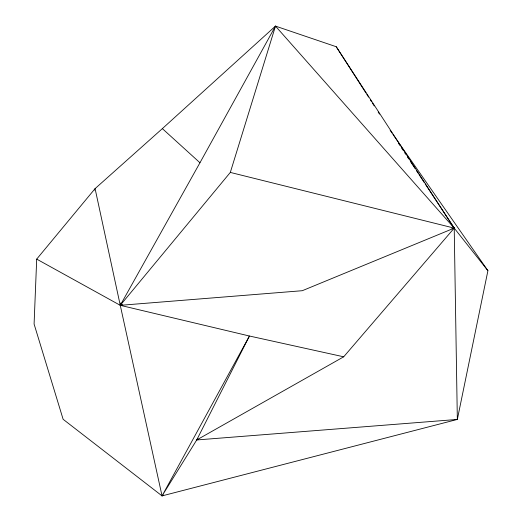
<?xml version="1.0" encoding="UTF-8"?>
<svg xmlns="http://www.w3.org/2000/svg" width="522" height="522" viewBox="0 0 522 522"><rect width="100%" height="100%" fill="white"/><g stroke="black" fill="none" stroke-linecap="round" stroke-linejoin="round"><path stroke-width="0.78" d="M487.913 270.696L454.218 228.114L336.24 46.732L275.486 26.1L162.362 128.621L95.082 188.631L36.697 259.114L34.087 324.031L63.123 419.29L162.048 495.9L457.337 419.434L487.913 270.696L392.942 134.382M120.83 302.943L120.262 305.318L162.048 495.9L163.393 494.986M36.697 259.114L120.262 305.318L230.319 172.423L275.486 26.1L454.218 228.114L457.337 419.434L196.716 439.961L162.048 495.9L249.444 336.018L343.691 356.807L454.218 228.114L425.247 184.018M94.417 190.112L95.082 188.631L120.262 305.318L249.444 336.018L196.716 439.961L343.691 356.807M230.319 172.423L454.218 228.114L302.277 290.708L120.262 305.318L199.959 162.76L275.486 26.1M196.716 439.961L197.975 438.924M451.85 228.682L454.218 228.114L452.633 228.479M121.848 304.952L120.262 305.318L122.65 304.789M162.362 128.621L199.959 162.76M390.149 130.369L392.009 133.045M398.501 143.322L399.839 145.357M401.62 148.072L402.958 150.108M404.739 152.815L405.633 154.173M407.414 156.887L408.752 158.923M410.533 161.637L414.99 168.417M416.328 170.453L418.115 173.167M419.003 174.524L424.353 182.661M336.24 46.732L365.948 93.014M366.822 94.371L368.571 97.099M370.32 99.819L371.625 101.862M372.499 103.225L374.248 105.946M378.182 112.073L379.494 114.109"/></g></svg>
